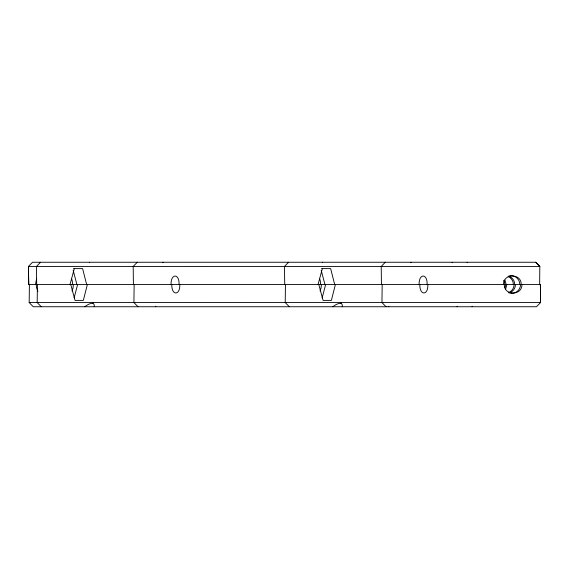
<?xml version="1.0" encoding="UTF-8"?>
<svg xmlns="http://www.w3.org/2000/svg" width="569" height="569" viewBox="0 0 569 569"><rect width="100%" height="100%" fill="white"/><g stroke="black" fill="none" stroke-linecap="round" stroke-linejoin="round"><path stroke-width="0.85" d="M539.647 284.5L539.817 266.42L535.721 262.252L32.54 262.252L28.45 266.434L28.67 284.5L540.386 284.5L540.55 302.573L536.453 306.748L33.287 306.748L29.175 302.566L29.403 284.5M37.405 284.5L37.184 302.566L41.288 306.748M138.039 306.748L133.914 302.566L134.142 284.5M285.446 284.5L285.218 302.566L289.344 306.748M382.176 284.5L381.955 302.566L386.059 306.748M179.79 284.5C180.302 295.83 171.347 295.724 171.802 284.5M427.831 284.5C428.357 295.816 419.46 295.716 419.837 284.5M35.498 284.5L36.587 278.824M171.07 284.5C170.565 273.44 179.605 273.099 179.057 284.5M419.104 284.5C418.727 273.284 427.625 273.184 427.099 284.5M94.212 306.748C95.279 300.105 87.085 304.707 84.817 306.748M342.254 306.748C343.313 300.105 335.12 304.707 332.851 306.748M503.558 284.5C503.088 273.17 521.666 273.163 521.19 284.5M506.887 284.5L505.706 288.917M514.106 284.5C514.113 288.127 511.709 291.57 508.295 292.8M521.922 284.5C522.399 295.837 503.821 295.83 504.29 284.5M89.553 262.729L89.61 262.252M322.552 262.729L322.609 262.252M87.37 284.5L83.337 300.396L75.037 300.396L70.762 284.5M335.404 284.5L331.378 300.396L323.071 300.396L318.796 284.5M74.126 297.886L77.619 284.5M322.161 297.886L325.653 284.5M70.023 284.5L74.304 268.604M318.064 284.5L322.339 268.604M92.775 303.177L93.046 302.58L92.534 303.163M340.817 303.177L341.08 302.58L340.568 303.163M40.548 262.252L36.452 266.434L36.672 284.5M137.285 262.252L133.189 266.434L133.409 284.5M288.59 262.252L284.486 266.434L284.713 284.5M385.32 262.252L381.223 266.434L381.443 284.5M162.677 262.729L163.275 262.252M410.711 262.729L411.309 262.252M456.978 306.748L457.597 306.271M472.021 306.748L472.633 306.271M535.728 262.252L539.817 266.42M539.725 266.427L381.223 266.434L382.212 266.42M37.284 302.566L37.853 302.573M133.914 302.566L134.583 302.573M37.106 266.427L36.452 266.434L134.007 266.42M133.836 266.427L133.189 266.434L285.289 266.42M29.19 266.434L28.45 266.434L28.699 284.5L28.457 266.434L36.942 266.42M37.298 302.566L134.739 302.58M134.035 302.566L286.022 302.58M382.041 266.42L284.486 266.434L284.941 266.434M73.557 268.604L82.605 268.604L86.637 284.5M321.592 268.604L330.646 268.604L334.672 284.5M37.675 302.58L29.19 302.566L29.837 302.566M382.773 302.58L285.218 302.566L285.887 302.573M539.568 302.58L540.55 302.58L540.386 284.5M382.617 302.573L381.955 302.566L540.55 302.573M508.074 276.442C511.254 277.75 513.366 281.086 513.373 284.5M467.057 262.252L467.711 262.729M452.014 262.252L452.668 262.729M388.257 306.271L388.897 306.748M155.266 306.271L155.906 306.748M37.91 291.264L36.501 287.523L36.231 284.5M504.973 280.083L506.154 284.5M321.208 270.275L324.92 284.5M73.173 270.275L76.886 284.5M73.309 284.5A8.834 3.997 90 0 1 72.021 290.994M321.35 284.5A8.834 3.997 90 0 1 320.055 290.994M515.471 284.5A8.834 8.82 -90 0 1 510.194 292.587M520.564 284.5A8.834 8.82 90 0 1 509.582 293.063M505.521 284.5A8.834 8.82 90 0 1 505.044 287.366M319.771 279.073A8.834 3.997 -90 0 1 320.61 284.5M71.737 279.073A8.834 3.997 90 0 1 72.576 284.5M508.842 275.937A8.834 8.82 -90 0 1 519.824 284.5M503.721 280.297A8.834 8.82 -90 0 1 504.788 284.5M509.461 276.413A8.834 8.82 -90 0 1 514.732 284.5"/></g></svg>
